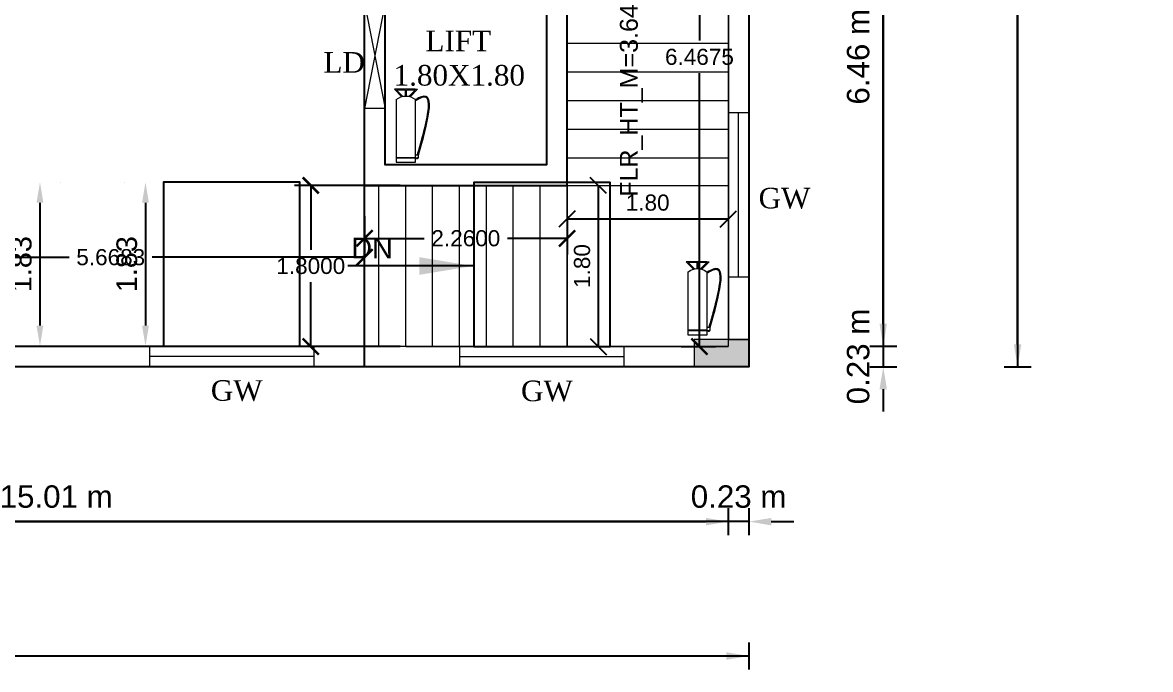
# Model space of a CAD drawing. Header units: metres. Extents: x -1561199 to -1560810, y 43748 to 43956.
# Drawn here: x -1560899.53 to -1560886.94, y 43808.43 to 43815.65 of the extents above; entities that cross this region are included whole.
import ezdxf

# ---------------------------------------------------------------- set-up
doc = ezdxf.new("R2010")
doc.units = ezdxf.units.M
doc.header["$LTSCALE"] = 750
doc.header["$MEASUREMENT"] = 0
doc.header["$PDMODE"] = 35
doc.header["$PDSIZE"] = 50
doc.linetypes.add('DASHED2', pattern=[0.375, 0.25, -0.125])
doc.linetypes.add('PHANTOM2', pattern=[1.25, 0.625, -0.125, 0.125, -0.125, 0.125, -0.125])
doc.layers.get('0').update_dxf_attribs({"lineweight": 5, "plot": 0})
doc.layers.get('Defpoints').update_dxf_attribs({"lineweight": 0})
doc.layers.add('BLK_1_COVERED_AREA', color=140, linetype='Continuous', plot=False)
for name, color, linetype in [('BLK_1_FLR_1_BLT_UP_AREA', 1, 'Continuous'), ('BLK_1_FLR_1_CARPET_AREA', 10, 'Continuous'), ('BLK_1_FLR_1_LIFT_1', 30, 'Continuous'), ('BLK_1_FLR_1_REGULAR_ROOM_2', 117, 'Continuous'), ('BLK_1_FLR_1_ROOM_1_LIGHT_VENTILATION_1', 7, 'Continuous'), ('BLK_1_FLR_1_ROOM_2_LIGHT_VENTILATION_2', 7, 'Continuous'), ('BLK_1_FLR_1_STAIR_1', 1, 'Continuous')]:
    doc.layers.add(name, color=color, linetype=linetype)
for name, color, linetype, lineweight in [('BLK_1_FLR_1_STAIR_1_FLIGHT_1', 7, 'Continuous', 0), ('BLK_1_FLR_1_STAIR_1_LANDING_1', 7, 'Continuous', 0), ('column', 242, 'Continuous', 25), ('DIST_EXIT', 7, 'Continuous', 0)]:
    doc.layers.add(name, color=color, linetype=linetype, lineweight=lineweight)
doc.styles.add('S', font='swiss.ttf')
doc.styles.get("Standard").update_dxf_attribs({"font": 'arial.ttf'})
doc.dimstyles.new('ED', dxfattribs={"dimscale": 0, "dimtxt": 0.18, "dimasz": 0.18, "dimexe": 0, "dimexo": 0, "dimgap": 0.09, "dimtad": 1, "dimtoh": 1, "dimzin": 3, "dimdsep": 46, "dimtxsty": 'Standard', "dimblk": 'OBLIQUE', "dimcen": 0.09, "dimse1": 1, "dimse2": 1, "dimclrd": 251, "dimclrt": 30, "dimadec": 0, "dimazin": 0, "dimtfac": 1, "dimtmove": 0, "dimatfit": 3, "dimldrblk": 'ARCHTICK', "dimfxl": 0, "dimtolj": 1, "dimtzin": 0, "dimarcsym": 0})
doc.dimstyles.new('METRIC', dxfattribs={"dimtxt": 0.45, "dimasz": 0.25, "dimexe": 0.15, "dimexo": 0.15, "dimgap": 0.15, "dimtad": 1, "dimzin": 0, "dimdsep": 46, "dimtxsty": 'S', "dimcen": 0, "dimclrd": 1, "dimclre": 1, "dimclrt": 5, "dimadec": 0, "dimazin": 2, "dimtfac": 1, "dimtix": 1, "dimtofl": 0, "dimtmove": 1, "dimatfit": 0, "dimfxl": 0, "dimtolj": 1, "dimtzin": 0, "dimarcsym": 0})
doc.dimstyles.new('STANDARD$0', dxfattribs={"dimscale": 0, "dimtxt": 9, "dimasz": 2, "dimexe": 2, "dimexo": 1, "dimgap": 0.5, "dimtad": 1, "dimdec": 1, "dimzin": 0, "dimdsep": 46, "dimlunit": 4, "dimtxsty": 'Standard', "dimblk1": 'ARCHTICK', "dimblk2": 'ARCHTICK', "dimsah": 1, "dimcen": 0, "dimdle": 1.5, "dimclrd": 1, "dimclre": 1, "dimclrt": 4, "dimadec": 0, "dimazin": 0, "dimtfac": 0.3, "dimtdec": 1, "dimtix": 1, "dimtmove": 0, "dimatfit": 3, "dimldrblk": 'ARCHTICK', "dimfxl": 0, "dimfrac": 2, "dimtolj": 1, "dimtzin": 0, "dimarcsym": 0})

# ---------------------------------------------------------------- blocks, each defined once
blk = doc.blocks.new('qwegwegwegwegwegwegwg')
at = {"layer": 'column', "lineweight": -2}
h = blk.add_hatch(color=256, dxfattribs=at)
h.dxf.hatch_style = 1
h.paths.add_polyline_path([(0, 0), (12, 0), (12, -24), (0, -24)])
blk.add_lwpolyline([(0, 0), (12, 0), (12, -24), (0, -24)], close=True, dxfattribs=at)
blk = doc.blocks.new('*D72')
at = {"color": 0, "lineweight": -2}
for p, q in [((-1560906.658, 43810.226), (-1560906.658, 43809.926)), ((-1560891.652, 43810.226), (-1560891.652, 43809.926)), ((-1560906.408, 43810.076), (-1560891.902, 43810.076))]:
    blk.add_line(p, q, dxfattribs=at)
at = {"color": 0}
for points in [[(-1560906.408, 43810.117), (-1560906.408, 43810.034), (-1560906.658, 43810.076)], [(-1560891.902, 43810.117), (-1560891.902, 43810.034), (-1560891.652, 43810.076)]]:
    blk.add_solid(points, dxfattribs=at)
at = {"layer": 'Defpoints', "color": 0}
for p in [(-1560906.658, 43814.849), (-1560891.652, 43814.848), (-1560891.652, 43810.076)]:
    blk.add_point(p, dxfattribs=at)
at = {"color": 0, "lineweight": -2, "insert": (-1560899.155, 43810.354), "char_height": 0.25, "attachment_point": 5, "style": 'S'}
blk.add_mtext('\\A1;15.01 m', dxfattribs=at)
blk = doc.blocks.new('*D73')
at = {"color": 0, "lineweight": -2}
for p, q in [((-1560891.652, 43810.226), (-1560891.652, 43809.926)), ((-1560891.422, 43810.226), (-1560891.422, 43809.926)), ((-1560891.902, 43810.076), (-1560892.152, 43810.076)), ((-1560891.172, 43810.076), (-1560890.922, 43810.076))]:
    blk.add_line(p, q, dxfattribs=at)
at = {"color": 0}
for points in [[(-1560891.902, 43810.117), (-1560891.902, 43810.034), (-1560891.652, 43810.076)], [(-1560891.172, 43810.117), (-1560891.172, 43810.034), (-1560891.422, 43810.076)]]:
    blk.add_solid(points, dxfattribs=at)
at = {"layer": 'Defpoints', "color": 0}
for p in [(-1560891.652, 43814.848), (-1560891.422, 43814.544), (-1560891.422, 43810.076)]:
    blk.add_point(p, dxfattribs=at)
at = {"color": 0, "lineweight": -2, "insert": (-1560891.537, 43810.354), "char_height": 0.25, "attachment_point": 5, "style": 'S'}
blk.add_mtext('\\A1;0.23 m', dxfattribs=at)
blk = doc.blocks.new('*D74')
at = {"color": 0, "lineweight": -2}
for p, q in [((-1560914.892, 43808.726), (-1560914.892, 43808.426)), ((-1560891.422, 43808.726), (-1560891.422, 43808.426)), ((-1560914.642, 43808.576), (-1560891.672, 43808.576))]:
    blk.add_line(p, q, dxfattribs=at)
at = {"color": 0}
for points in [[(-1560914.642, 43808.617), (-1560914.642, 43808.534), (-1560914.892, 43808.576)], [(-1560891.672, 43808.617), (-1560891.672, 43808.534), (-1560891.422, 43808.576)]]:
    blk.add_solid(points, dxfattribs=at)
at = {"layer": 'Defpoints', "color": 0}
for p in [(-1560914.892, 43814.544), (-1560891.422, 43814.544), (-1560891.422, 43808.576)]:
    blk.add_point(p, dxfattribs=at)
at = {"color": 0, "lineweight": -2, "insert": (-1560903.157, 43808.854), "char_height": 0.25, "attachment_point": 5, "style": 'S'}
blk.add_mtext('\\A1;23.47 m', dxfattribs=at)
blk = doc.blocks.new('*D75')
at = {"color": 0, "lineweight": -2}
for p, q in [((-1560889.922, 43812.284), (-1560889.922, 43812.534)), ((-1560890.072, 43812.034), (-1560889.772, 43812.034)), ((-1560890.072, 43811.804), (-1560889.772, 43811.804)), ((-1560889.922, 43811.554), (-1560889.922, 43811.304))]:
    blk.add_line(p, q, dxfattribs=at)
at = {"color": 0}
for points in [[(-1560889.964, 43812.284), (-1560889.881, 43812.284), (-1560889.922, 43812.034)], [(-1560889.964, 43811.554), (-1560889.881, 43811.554), (-1560889.922, 43811.804)]]:
    blk.add_solid(points, dxfattribs=at)
at = {"layer": 'Defpoints', "color": 0}
for p in [(-1560899.51, 43812.034), (-1560889.922, 43812.034), (-1560891.422, 43811.804)]:
    blk.add_point(p, dxfattribs=at)
at = {"color": 0, "lineweight": -2, "insert": (-1560890.201, 43811.919), "char_height": 0.25, "attachment_point": 5, "rotation": 90, "style": 'S'}
blk.add_mtext('\\A1;0.23 m', dxfattribs=at)
blk = doc.blocks.new('*D76')
at = {"color": 0, "lineweight": -2}
for p, q in [((-1560890.072, 43818.497), (-1560889.772, 43818.497)), ((-1560889.922, 43812.284), (-1560889.922, 43818.247)), ((-1560890.072, 43812.034), (-1560889.772, 43812.034))]:
    blk.add_line(p, q, dxfattribs=at)
at = {"color": 0}
for points in [[(-1560889.964, 43818.247), (-1560889.881, 43818.247), (-1560889.922, 43818.497)], [(-1560889.964, 43812.284), (-1560889.881, 43812.284), (-1560889.922, 43812.034)]]:
    blk.add_solid(points, dxfattribs=at)
at = {"layer": 'Defpoints', "color": 0}
for p in [(-1560891.652, 43818.497), (-1560889.922, 43818.497), (-1560899.51, 43812.034)]:
    blk.add_point(p, dxfattribs=at)
at = {"color": 0, "lineweight": -2, "insert": (-1560890.201, 43815.265), "char_height": 0.25, "attachment_point": 5, "rotation": 90, "style": 'S'}
blk.add_mtext('\\A1;6.46 m', dxfattribs=at)
blk = doc.blocks.new('*D81')
at = {"color": 0, "lineweight": -2}
for p, q in [((-1560888.572, 43841.96), (-1560888.272, 43841.96)), ((-1560888.422, 43812.054), (-1560888.422, 43841.71)), ((-1560888.572, 43811.804), (-1560888.272, 43811.804))]:
    blk.add_line(p, q, dxfattribs=at)
at = {"color": 0}
for points in [[(-1560888.464, 43841.71), (-1560888.381, 43841.71), (-1560888.422, 43841.96)], [(-1560888.464, 43812.054), (-1560888.381, 43812.054), (-1560888.422, 43811.804)]]:
    blk.add_solid(points, dxfattribs=at)
at = {"layer": 'Defpoints', "color": 0}
for p in [(-1560891.422, 43841.96), (-1560888.422, 43841.96), (-1560891.422, 43811.804)]:
    blk.add_point(p, dxfattribs=at)
at = {"color": 0, "lineweight": -2, "insert": (-1560888.701, 43826.882), "char_height": 0.25, "attachment_point": 5, "rotation": 90, "style": 'S'}
blk.add_mtext('\\A1;30.16 m', dxfattribs=at)
blk = doc.blocks.new('_ArchTick')
at = {"color": 0, "linetype": 'ByBlock', "const_width": 0.15}
blk.add_lwpolyline([(-0.5, -0.5), (0.5, 0.5)], dxfattribs=at)
blk = doc.blocks.new('*D21')
at = {"layer": 'BLK_1_FLR_1_STAIR_1_FLIGHT_1', "color": 0, "linetype": 'Continuous', "lineweight": -2}
for p, q in [((-1560895.315, 43813.829), (-1560896.493, 43813.829)), ((-1560896.313, 43813.829), (-1560896.313, 43813.111)), ((-1560896.313, 43812.029), (-1560896.313, 43812.747)), ((-1560895.315, 43812.029), (-1560896.493, 43812.029))]:
    blk.add_line(p, q, dxfattribs=at)
at = {"layer": 'Defpoints', "color": 0, "linetype": 'Continuous'}
for p in [(-1560896.313, 43813.829), (-1560895.252, 43813.829), (-1560895.252, 43812.029)]:
    blk.add_point(p, dxfattribs=at)
at = {"layer": 'BLK_1_FLR_1_STAIR_1_FLIGHT_1', "color": 0, "linetype": 'Continuous', "lineweight": -2, "xscale": 0.18, "yscale": 0.18, "zscale": 0.18}
for p, rotation in [((-1560896.313, 43813.829), 90), ((-1560896.313, 43812.029), 270)]:
    blk.add_blockref('_ArchTick', p, dxfattribs=dict(at, rotation=rotation))
at = {"layer": 'BLK_1_FLR_1_STAIR_1_FLIGHT_1', "color": 0, "linetype": 'Continuous', "insert": (-1560896.313, 43812.929), "char_height": 0.18, "attachment_point": 5}
blk.add_mtext('\\A1;1.8000', dxfattribs=at)
blk = doc.blocks.new('*D22')
at = {"layer": 'Defpoints', "color": 0}
for p in [(-1560901.381, 43813.027), (-1560895.712, 43812.457), (-1560901.381, 43812.034, 0)]:
    blk.add_point(p, dxfattribs=at)
at = {"layer": 'DIST_EXIT', "color": 0, "lineweight": -2}
for p, q in [((-1560901.381, 43812.096), (-1560901.381, 43813.207)), ((-1560895.712, 43812.519), (-1560895.712, 43813.207)), ((-1560901.381, 43813.027), (-1560899.01, 43813.027)), ((-1560895.712, 43813.027), (-1560898.083, 43813.027))]:
    blk.add_line(p, q, dxfattribs=at)
at = {"layer": 'DIST_EXIT', "color": 0, "lineweight": -2, "xscale": 0.18, "yscale": 0.18, "zscale": 0.18, "rotation": 180}
blk.add_blockref('_ArchTick', (-1560901.381, 43813.027), dxfattribs=at)
at = {"layer": 'DIST_EXIT', "color": 0, "lineweight": -2, "xscale": 0.18, "yscale": 0.18, "zscale": 0.18}
blk.add_blockref('_ArchTick', (-1560895.712, 43813.027), dxfattribs=at)
at = {"layer": 'DIST_EXIT', "color": 0, "insert": (-1560898.546, 43813.027), "char_height": 0.18, "attachment_point": 5}
blk.add_mtext('\\A1;5.6683', dxfattribs=at)
blk = doc.blocks.new('*D195')
at = {"color": 0, "lineweight": -2}
for p, q in [((-1560883.229, 43812.279), (-1560883.229, 43812.529)), ((-1560883.379, 43812.029), (-1560883.079, 43812.029)), ((-1560883.379, 43811.799), (-1560883.079, 43811.799)), ((-1560883.229, 43811.549), (-1560883.229, 43811.299))]:
    blk.add_line(p, q, dxfattribs=at)
at = {"color": 0}
for points in [[(-1560883.271, 43812.279), (-1560883.187, 43812.279), (-1560883.229, 43812.029)], [(-1560883.271, 43811.549), (-1560883.187, 43811.549), (-1560883.229, 43811.799)]]:
    blk.add_solid(points, dxfattribs=at)
at = {"layer": 'Defpoints', "color": 0}
for p in [(-1560892.817, 43812.029), (-1560883.229, 43812.029), (-1560884.729, 43811.799)]:
    blk.add_point(p, dxfattribs=at)
at = {"color": 0, "lineweight": -2, "insert": (-1560883.508, 43811.914), "char_height": 0.25, "attachment_point": 5, "rotation": 90, "style": 'S'}
blk.add_mtext('\\A1;0.23 m', dxfattribs=at)
blk = doc.blocks.new('*D196')
at = {"color": 0, "lineweight": -2}
for p, q in [((-1560883.379, 43818.492), (-1560883.079, 43818.492)), ((-1560883.229, 43812.279), (-1560883.229, 43818.242)), ((-1560883.379, 43812.029), (-1560883.079, 43812.029))]:
    blk.add_line(p, q, dxfattribs=at)
at = {"color": 0}
for points in [[(-1560883.271, 43818.242), (-1560883.187, 43818.242), (-1560883.229, 43818.492)], [(-1560883.271, 43812.279), (-1560883.187, 43812.279), (-1560883.229, 43812.029)]]:
    blk.add_solid(points, dxfattribs=at)
at = {"layer": 'Defpoints', "color": 0}
for p in [(-1560884.959, 43818.492), (-1560883.229, 43818.492), (-1560892.817, 43812.029)]:
    blk.add_point(p, dxfattribs=at)
at = {"color": 0, "lineweight": -2, "insert": (-1560883.508, 43815.261), "char_height": 0.25, "attachment_point": 5, "rotation": 90, "style": 'S'}
blk.add_mtext('\\A1;6.46 m', dxfattribs=at)
blk = doc.blocks.new('DSDRFTRY')
at = {"color": 1}
for p, q in [((736.623, 117.624, -214.286), (736.527, 117.721, -214.286)), ((736.557, 117.721, -214.286), (736.527, 117.721, -214.286)), ((736.557, 117.721, -214.286), (736.828, 117.721, -214.286)), ((736.638, 117.628, -214.286), (736.557, 117.709, -214.286)), ((736.557, 117.709, -214.286), (736.671, 117.709, -214.286)), ((736.671, 117.632, -214.286), (736.671, 117.709, -214.286)), ((736.684, 117.632, -214.286), (736.684, 117.709, -214.286)), ((736.684, 117.709, -214.286), (736.798, 117.709, -214.286)), ((736.717, 117.628, -214.286), (736.798, 117.709, -214.286)), ((736.731, 117.624, -214.286), (736.828, 117.721, -214.286)), ((736.551, 116.766, -214.286), (736.551, 117.586, -214.286)), ((736.804, 117.586, -214.286), (736.804, 116.766, -214.286)), ((736.513, 116.861, -214.286), (736.551, 116.861, -214.286)), ((736.513, 116.823, -214.286), (736.513, 116.861, -214.286)), ((736.513, 116.823, -214.286), (736.526, 116.823, -214.286)), ((736.513, 116.823, -214.286), (736.519, 116.823, -214.286)), ((736.513, 116.823, -214.286), (736.516, 116.823, -214.286)), ((736.551, 116.823, -214.286), (736.513, 116.823, -214.286)), ((736.526, 116.823, -214.286), (736.526, 116.81, -214.286)), ((736.526, 116.81, -214.286), (736.539, 116.81, -214.286)), ((736.539, 116.81, -214.286), (736.539, 116.823, -214.286)), ((736.804, 116.829, -214.286), (736.551, 116.829, -214.286)), ((736.804, 116.823, -214.286), (736.551, 116.823, -214.286)), ((736.804, 116.766, -214.286), (736.551, 116.766, -214.286))]:
    blk.add_line(p, q, dxfattribs=at)
blk.add_arc((736.677, 117.436, -214.286), 0.196, 50.0538, 129.9462, dxfattribs=at)
for points, knots in [([(736.513, 116.861, -214.286), (736.395, 117.278, -214.286), (736.263, 117.742, -214.286), (736.523, 117.602, -214.286), (736.551, 117.586, -214.286)], [0, 0, 0, 0, 3.030452, 3.369076, 3.369076, 3.369076, 3.369076]), ([(736.526, 116.864, -214.286), (736.507, 116.929, -214.286), (736.489, 116.993, -214.286), (736.438, 117.181, -214.286), (736.408, 117.299, -214.286), (736.381, 117.47, -214.286), (736.378, 117.531, -214.286), (736.391, 117.591, -214.286), (736.399, 117.605, -214.286), (736.421, 117.62, -214.286), (736.435, 117.622, -214.286), (736.48, 117.611, -214.286), (736.51, 117.595, -214.286), (736.544, 117.576, -214.286), (736.545, 117.575, -214.286), (736.545, 117.575, -214.286)], [0, 0, 0, 0, 0.468639, 0.468639, 1.405917, 1.405917, 2.137486, 2.137486, 2.546212, 2.546212, 2.954939, 2.954939, 3.363666, 3.363666, 3.369076, 3.369076, 3.369076, 3.369076])]:
    blk.add_open_spline(points, degree=3, knots=knots, dxfattribs=at)
blk = doc.blocks.new('*D323')
at = {"layer": 'BLK_1_FLR_1_STAIR_1_FLIGHT_1', "color": 0, "linetype": 'Continuous', "lineweight": -2}
for p, q in [((-1560895.315, 43813.829), (-1560896.493, 43813.829)), ((-1560896.313, 43813.829), (-1560896.313, 43813.111)), ((-1560896.313, 43812.029), (-1560896.313, 43812.747)), ((-1560895.315, 43812.029), (-1560896.493, 43812.029))]:
    blk.add_line(p, q, dxfattribs=at)
at = {"layer": 'Defpoints', "color": 0, "linetype": 'Continuous'}
for p in [(-1560896.313, 43813.829), (-1560895.252, 43813.829), (-1560895.252, 43812.029)]:
    blk.add_point(p, dxfattribs=at)
at = {"layer": 'BLK_1_FLR_1_STAIR_1_FLIGHT_1', "color": 0, "linetype": 'Continuous', "lineweight": -2, "xscale": 0.18, "yscale": 0.18, "zscale": 0.18}
for p, rotation in [((-1560896.313, 43813.829), 90), ((-1560896.313, 43812.029), 270)]:
    blk.add_blockref('_ArchTick', p, dxfattribs=dict(at, rotation=rotation))
at = {"layer": 'BLK_1_FLR_1_STAIR_1_FLIGHT_1', "color": 0, "linetype": 'Continuous', "insert": (-1560896.313, 43812.929), "char_height": 0.18, "attachment_point": 5}
blk.add_mtext('\\A1;1.8000', dxfattribs=at)
blk = doc.blocks.new('*D326')
at = {"layer": 'BLK_1_FLR_1_STAIR_1_FLIGHT_1', "color": 0, "linetype": 'Continuous', "lineweight": -2}
for p, q in [((-1560895.712, 43813.486), (-1560895.712, 43813.058)), ((-1560893.452, 43813.486), (-1560893.452, 43813.058)), ((-1560895.712, 43813.238), (-1560895.047, 43813.238)), ((-1560893.452, 43813.238), (-1560894.117, 43813.238))]:
    blk.add_line(p, q, dxfattribs=at)
at = {"layer": 'Defpoints', "color": 0, "linetype": 'Continuous'}
for p in [(-1560895.712, 43813.548), (-1560893.452, 43813.548), (-1560893.452, 43813.238)]:
    blk.add_point(p, dxfattribs=at)
at = {"layer": 'BLK_1_FLR_1_STAIR_1_FLIGHT_1', "color": 0, "linetype": 'Continuous', "lineweight": -2, "xscale": 0.18, "yscale": 0.18, "zscale": 0.18, "rotation": 180}
blk.add_blockref('_ArchTick', (-1560895.712, 43813.238), dxfattribs=at)
at = {"layer": 'BLK_1_FLR_1_STAIR_1_FLIGHT_1', "color": 0, "linetype": 'Continuous', "lineweight": -2, "xscale": 0.18, "yscale": 0.18, "zscale": 0.18}
blk.add_blockref('_ArchTick', (-1560893.452, 43813.238), dxfattribs=at)
at = {"layer": 'BLK_1_FLR_1_STAIR_1_FLIGHT_1', "color": 0, "linetype": 'Continuous', "insert": (-1560894.582, 43813.238), "char_height": 0.18, "attachment_point": 5}
blk.add_mtext('\\A1;2.2600', dxfattribs=at)
blk = doc.blocks.new('*D327')
at = {"layer": 'BLK_1_FLR_1_STAIR_1_LANDING_1', "color": 0, "linetype": 'Continuous', "lineweight": -2}
for p, q in [((-1560892.178, 43818.497), (-1560891.794, 43818.497)), ((-1560892.178, 43812.029), (-1560891.794, 43812.029))]:
    blk.add_line(p, q, dxfattribs=at)
at = {"layer": 'BLK_1_FLR_1_STAIR_1_LANDING_1', "color": 0, "lineweight": -2}
for p, q in [((-1560891.974, 43818.497), (-1560891.974, 43815.445)), ((-1560891.974, 43812.029), (-1560891.974, 43815.081))]:
    blk.add_line(p, q, dxfattribs=at)
at = {"layer": 'Defpoints', "color": 0, "linetype": 'Continuous'}
for p in [(-1560892.24, 43818.497), (-1560891.974, 43818.497), (-1560892.24, 43812.029)]:
    blk.add_point(p, dxfattribs=at)
at = {"layer": 'BLK_1_FLR_1_STAIR_1_LANDING_1', "color": 0, "linetype": 'Continuous', "lineweight": -2, "xscale": 0.18, "yscale": 0.18, "zscale": 0.18}
for p, rotation in [((-1560891.974, 43818.497), 90), ((-1560891.974, 43812.029), 270)]:
    blk.add_blockref('_ArchTick', p, dxfattribs=dict(at, rotation=rotation))
at = {"layer": 'BLK_1_FLR_1_STAIR_1_LANDING_1', "color": 0, "linetype": 'Continuous', "insert": (-1560891.974, 43815.263), "char_height": 0.18, "attachment_point": 5}
blk.add_mtext('\\A1;6.4675', dxfattribs=at)
blk = doc.blocks.new('_Oblique')
at = {"color": 0, "linetype": 'ByBlock', "lineweight": -2}
blk.add_line((-0.5, -0.5), (0.5, 0.5), dxfattribs=at)
blk = doc.blocks.new('*D336')
at = {"layer": 'BLK_1_FLR_1_STAIR_1', "color": 251, "linetype": 'PHANTOM2', "lineweight": -2}
blk.add_line((-1560893.452, 43813.454), (-1560891.652, 43813.454), dxfattribs=at)
at = {"layer": 'Defpoints', "color": 0, "linetype": 'Continuous'}
for p in [(-1560893.452, 43813.645, -1487.645), (-1560891.652, 43813.645, -1487.645), (-1560891.652, 43813.454)]:
    blk.add_point(p, dxfattribs=at)
at = {"layer": 'BLK_1_FLR_1_STAIR_1', "color": 251, "linetype": 'Continuous', "lineweight": -2, "xscale": 0.18, "yscale": 0.18, "zscale": 0.18, "rotation": 180}
blk.add_blockref('_Oblique', (-1560893.452, 43813.454), dxfattribs=at)
at = {"layer": 'BLK_1_FLR_1_STAIR_1', "color": 251, "linetype": 'Continuous', "lineweight": -2, "xscale": 0.18, "yscale": 0.18, "zscale": 0.18}
blk.add_blockref('_Oblique', (-1560891.652, 43813.454), dxfattribs=at)
at = {"layer": 'BLK_1_FLR_1_STAIR_1', "color": 30, "linetype": 'Continuous', "insert": (-1560892.552, 43813.636), "char_height": 0.18, "attachment_point": 5}
blk.add_mtext('\\A1;1.80', dxfattribs=at)
blk = doc.blocks.new('*D337')
at = {"layer": 'BLK_1_FLR_1_STAIR_1', "color": 251, "linetype": 'PHANTOM2', "lineweight": -2}
blk.add_line((-1560893.103, 43813.829), (-1560893.103, 43812.029), dxfattribs=at)
at = {"layer": 'Defpoints', "color": 0, "linetype": 'Continuous'}
for p in [(-1560892.853, 43813.829, -1487.645), (-1560893.103, 43812.029), (-1560892.853, 43812.029, -1487.645)]:
    blk.add_point(p, dxfattribs=at)
at = {"layer": 'BLK_1_FLR_1_STAIR_1', "color": 251, "linetype": 'Continuous', "lineweight": -2, "xscale": 0.18, "yscale": 0.18, "zscale": 0.18}
for p, rotation in [((-1560893.103, 43813.829), 90), ((-1560893.103, 43812.029), 270)]:
    blk.add_blockref('_Oblique', p, dxfattribs=dict(at, rotation=rotation))
at = {"layer": 'BLK_1_FLR_1_STAIR_1', "color": 30, "linetype": 'Continuous', "insert": (-1560893.284, 43812.929), "char_height": 0.18, "attachment_point": 5, "rotation": 90}
blk.add_mtext('\\A1;1.80', dxfattribs=at)
blk = doc.blocks.new('*D343')
at = {"layer": 'BLK_1_FLR_1_ROOM_1_LIGHT_VENTILATION_1', "color": 0, "lineweight": -2}
for p, q in [((-1560899.107, 43813.865), (-1560899.106, 43813.865)), ((-1560899.336, 43813.635), (-1560899.336, 43812.265)), ((-1560899.107, 43812.035), (-1560899.106, 43812.035))]:
    blk.add_line(p, q, dxfattribs=at)
at = {"layer": 'BLK_1_FLR_1_ROOM_1_LIGHT_VENTILATION_1', "color": 0}
for points in [[(-1560899.375, 43813.635), (-1560899.298, 43813.635), (-1560899.336, 43813.865)], [(-1560899.375, 43812.265), (-1560899.298, 43812.265), (-1560899.336, 43812.035)]]:
    blk.add_solid(points, dxfattribs=at)
at = {"layer": 'Defpoints', "color": 0}
for p in [(-1560899.706, 43813.865, -1487.645), (-1560899.706, 43812.035, -1487.645), (-1560899.336, 43812.035)]:
    blk.add_point(p, dxfattribs=at)
at = {"layer": 'BLK_1_FLR_1_ROOM_1_LIGHT_VENTILATION_1', "color": 0, "lineweight": -2, "insert": (-1560899.544, 43812.95), "char_height": 0.23, "attachment_point": 5, "rotation": 90}
blk.add_mtext('\\A1;1.83', dxfattribs=at)
blk = doc.blocks.new('*D344')
at = {"layer": 'BLK_1_FLR_1_ROOM_1_LIGHT_VENTILATION_1', "color": 0, "lineweight": -2}
for p, q in [((-1560898.388, 43813.865), (-1560898.388, 43813.865)), ((-1560898.158, 43813.635), (-1560898.158, 43812.265)), ((-1560898.388, 43812.035), (-1560898.388, 43812.035))]:
    blk.add_line(p, q, dxfattribs=at)
at = {"layer": 'BLK_1_FLR_1_ROOM_1_LIGHT_VENTILATION_1', "color": 0}
for points in [[(-1560898.197, 43813.635), (-1560898.12, 43813.635), (-1560898.158, 43813.865)], [(-1560898.197, 43812.265), (-1560898.12, 43812.265), (-1560898.158, 43812.035)]]:
    blk.add_solid(points, dxfattribs=at)
at = {"layer": 'Defpoints', "color": 0}
for p in [(-1560897.955, 43813.865, -1487.645), (-1560898.158, 43812.035), (-1560897.955, 43812.035, -1487.645)]:
    blk.add_point(p, dxfattribs=at)
at = {"layer": 'BLK_1_FLR_1_ROOM_1_LIGHT_VENTILATION_1', "color": 0, "lineweight": -2, "insert": (-1560898.366, 43812.95), "char_height": 0.23, "attachment_point": 5, "rotation": 90}
blk.add_mtext('\\A1;1.83', dxfattribs=at)

msp = doc.modelspace()

# ---------------------------------------------------------------- linework, layer by layer
at = {"color": 0, "lineweight": -2}
for p, q in [((-1560889.92224, 43841.95964, -2229.19776), (-1560889.92224, 43811.80395, -1594.20044)), ((-1560888.42224, 43841.95964, -2229.19776), (-1560888.42224, 43811.80395, -1594.20044)), ((-1560891.42224, 43810.0758, -2251.29486), (-1560914.66224, 43810.0758, -2250.49574)), ((-1560891.42224, 43808.5758, -2251.29486), (-1560914.66224, 43808.5758, -2250.49574))]:
    msp.add_line(p, q, dxfattribs=at)
at = {"color": 1}
for p, q in [((-1560891.42224, 43824.05579, -1487.64479), (-1560891.42224, 43811.80395, -1487.64479)), ((-1560891.65224, 43818.49685, -1487.64479), (-1560891.65224, 43812.10875, -1487.64479)), ((-1560894.68735, 43812.02935, -1487.64479), (-1560892.81713, 43812.02935, -1487.64479)), ((-1560914.89239, 43811.80395, -1487.64479), (-1560891.42224, 43811.80395, -1487.64479))]:
    msp.add_line(p, q, dxfattribs=at)
for p, q in [((-1560891.65084, 43818.87685, -1487.64479), (-1560891.65084, 43812.10875, -724.71007)), ((-1560893.45224, 43813.82935, -1830.25217), (-1560893.45224, 43816.69685, -1830.25217)), ((-1560893.68224, 43814.05935, -1830.25217), (-1560893.68224, 43816.46685, -1830.25217)), ((-1560893.45224, 43815.41685, -1487.64479), (-1560891.65224, 43815.41685, -1487.64479)), ((-1560893.45224, 43815.09685, -1487.64479), (-1560891.65224, 43815.09685, -1487.64479)), ((-1560895.71224, 43814.66685, -1830.25217), (-1560895.71224, 43814.97685, -1830.25217)), ((-1560895.71224, 43814.97685, -1487.64479), (-1560895.71224, 43813.82935, -1487.64479)), ((-1560895.48224, 43814.05935, -1830.25217), (-1560895.48224, 43814.97685, -1830.25217)), ((-1560893.45224, 43814.77685, -1487.64479), (-1560891.65224, 43814.77685, -1487.64479)), ((-1560895.48224, 43814.68614, -1830.25217), (-1560895.71224, 43814.68614, -1830.25217)), ((-1560891.42224, 43814.64018, -1487.64479), (-1560891.65224, 43814.64018, -1487.64479)), ((-1560891.42224, 43814.64018, -1487.64479), (-1560891.65224, 43814.64018, -1487.64479)), ((-1560891.65224, 43814.64018, -1487.64479), (-1560891.65224, 43812.81018, -1487.64479)), ((-1560891.53724, 43812.81018, -1487.64479), (-1560891.53724, 43814.64018, -1487.64479)), ((-1560891.53724, 43812.81018, -1487.64479), (-1560891.53724, 43814.64018, -1487.64479)), ((-1560891.42224, 43812.81018, -1487.64479), (-1560891.42224, 43814.64018, -1487.64479)), ((-1560891.42224, 43812.81018, -1487.64479), (-1560891.42224, 43814.64018, -1487.64479)), ((-1560893.45224, 43814.45685, -1487.64479), (-1560891.65224, 43814.45685, -1487.64479)), ((-1560895.48224, 43814.05935, -1487.64479), (-1560893.68224, 43814.05935, -1487.64479)), ((-1560893.45224, 43814.13685, -1487.64479), (-1560891.65224, 43814.13685, -1487.64479)), ((-1560895.71224, 43813.82935, -1487.64479), (-1560891.65224, 43813.82935, -1487.64479)), ((-1560893.45224, 43813.82935, -1487.64479), (-1560893.45224, 43812.02935, -1487.64479)), ((-1560891.65224, 43812.81018, -1487.64479), (-1560891.42224, 43812.81018, -1487.64479)), ((-1560891.65224, 43812.81018, -1487.64479), (-1560891.42224, 43812.81018, -1487.64479)), ((-1560898.11031, 43811.80535, -1487.64479), (-1560898.11031, 43812.03535, -1487.64479)), ((-1560898.11031, 43812.03535, -1487.64479), (-1560896.28031, 43812.03535, -1487.64479)), ((-1560896.28031, 43812.03535, -1487.64479), (-1560896.28031, 43811.80535, -1487.64479)), ((-1560895.25224, 43812.02935, -1487.64479), (-1560891.65224, 43812.02935, -1487.64479)), ((-1560894.64713, 43811.80075, -1487.64479), (-1560894.64713, 43812.03075, -1487.64479)), ((-1560894.64713, 43811.80075, -1487.64479), (-1560894.64713, 43812.03075, -1487.64479)), ((-1560894.64713, 43812.03075, -1487.64479), (-1560892.81713, 43812.03075, -1487.64479)), ((-1560892.81713, 43812.03075, -1487.64479), (-1560892.81713, 43811.80075, -1487.64479)), ((-1560892.81713, 43812.03075, -1487.64479), (-1560892.81713, 43811.80075, -1487.64479)), ((-1560896.28031, 43811.92035, -1487.64479), (-1560898.11031, 43811.92035, -1487.64479)), ((-1560892.81713, 43811.91575, -1487.64479), (-1560894.64713, 43811.91575, -1487.64479)), ((-1560892.81713, 43811.91575, -1487.64479), (-1560894.64713, 43811.91575, -1487.64479)), ((-1560914.89239, 43811.80395, -1487.64479), (-1560891.42224, 43811.80395, -1487.64479)), ((-1560896.28031, 43811.80535, -1487.64479), (-1560898.11031, 43811.80535, -1487.64479)), ((-1560892.81713, 43811.80075, -1487.64479), (-1560894.64713, 43811.80075, -1487.64479)), ((-1560892.81713, 43811.80075, -1487.64479), (-1560894.64713, 43811.80075, -1487.64479))]:
    msp.add_line(p, q)
at = {"linetype": 'DASHED2'}
for p, q in [((-1560895.48224, 43815.86614, -1830.25217), (-1560895.71224, 43814.68614, -1830.25217)), ((-1560895.71224, 43815.86614, -1830.25217), (-1560895.48224, 43814.68614, -1830.25217)), ((-1560895.71224, 43814.68614, -1830.25217), (-1560895.71224, 43815.86614, -1830.25217)), ((-1560895.48224, 43814.68614, -1830.25217), (-1560895.48224, 43815.86614, -1830.25217))]:
    msp.add_line(p, q, dxfattribs=at)
at = {"elevation": -724.71007}
msp.add_lwpolyline([(-1560891.65084, 43812.10875), (-1560891.42224, 43812.10875)], dxfattribs=at)
msp.add_lwpolyline([(-1560891.65084, 43812.10875), (-1560891.42224, 43812.10875)], dxfattribs=at)
at = {"layer": 'BLK_1_COVERED_AREA', "color": 140, "linetype": 'Continuous', "elevation": -1487.64479}
msp.add_lwpolyline([(-1560903.86593, 43844.98424), (-1560903.86593, 43841.95964), (-1560891.42224, 43841.95964), (-1560891.42224, 43811.80395), (-1560914.89239, 43811.80395), (-1560914.89224, 43841.95964), (-1560909.15207, 43841.95964), (-1560909.15207, 43844.98424)], close=True, dxfattribs=at)
at = {"layer": 'BLK_1_FLR_1_BLT_UP_AREA', "color": 13, "linetype": 'Continuous', "elevation": -2251.29486}
msp.add_lwpolyline([(-1560903.86593, 43844.98424), (-1560903.86593, 43841.95964), (-1560891.42224, 43841.95964), (-1560891.42224, 43811.80395), (-1560914.89239, 43811.80395), (-1560914.89224, 43841.95964), (-1560909.15207, 43841.95964), (-1560909.15207, 43844.98424)], close=True, dxfattribs=at)
at = {"layer": 'BLK_1_FLR_1_CARPET_AREA', "color": 13, "linetype": 'Continuous', "elevation": -1487.64479}
msp.add_lwpolyline([(-1560895.71224, 43818.49685), (-1560906.65785, 43818.49685), (-1560906.65785, 43812.03395), (-1560895.71224, 43812.03395)], close=True, dxfattribs=at)
at = {"layer": 'BLK_1_FLR_1_LIFT_1', "color": 30, "elevation": -1487.64479}
msp.add_lwpolyline([(-1560895.48224, 43816.46685), (-1560893.68224, 43816.46685), (-1560893.68224, 43814.05935), (-1560895.48224, 43814.05935)], close=True, dxfattribs=at)
at = {"layer": 'BLK_1_FLR_1_REGULAR_ROOM_2', "color": 2, "elevation": -1487.64479}
msp.add_lwpolyline([(-1560895.71224, 43818.49685), (-1560906.65785, 43818.49685), (-1560906.65785, 43812.03395), (-1560895.71224, 43812.03395)], close=True, dxfattribs=at)
at = {"layer": 'BLK_1_FLR_1_ROOM_2_LIGHT_VENTILATION_2', "color": 2, "lineweight": -2, "elevation": -1487.64479}
for points in [[(-1560896.43531, 43812.03535), (-1560896.43531, 43813.86535), (-1560897.95531, 43813.86535), (-1560897.95531, 43812.03535)], [(-1560892.97213, 43812.03075), (-1560892.97213, 43813.86075), (-1560894.49213, 43813.86075), (-1560894.49213, 43812.03075)]]:
    msp.add_lwpolyline(points, close=True, dxfattribs=at)
at = {"layer": 'BLK_1_FLR_1_STAIR_1', "color": 1, "linetype": 'Continuous', "elevation": -1487.64479}
msp.add_lwpolyline([(-1560895.25224, 43818.49685), (-1560891.42224, 43818.49685), (-1560891.42224, 43811.80395), (-1560895.71224, 43811.80395), (-1560895.71224, 43813.82935), (-1560893.45224, 43813.82935), (-1560893.45224, 43816.69685), (-1560895.71224, 43816.69685), (-1560895.71224, 43818.49685)], close=True, dxfattribs=at)
at = {"layer": 'BLK_1_FLR_1_STAIR_1_FLIGHT_1', "color": 7, "linetype": 'Continuous'}
for p, q in [((-1560895.55224, 43812.02935, -1487.64479), (-1560895.55224, 43813.82935, -1487.64479)), ((-1560895.25224, 43812.02935, -1487.64479), (-1560895.25224, 43813.82935, -1487.64479)), ((-1560894.95224, 43812.02935, -1487.64479), (-1560894.95224, 43813.82935, -1487.64479)), ((-1560894.65224, 43812.02935, -1487.64479), (-1560894.65224, 43813.82935, -1487.64479)), ((-1560894.35224, 43812.02935, -1487.64479), (-1560894.35224, 43813.82935, -1487.64479)), ((-1560894.05224, 43812.02935, -1487.64479), (-1560894.05224, 43813.82935, -1487.64479)), ((-1560893.75224, 43812.02935, -1487.64479), (-1560893.75224, 43813.82935, -1487.64479))]:
    msp.add_line(p, q, dxfattribs=at)
at = {"layer": 'BLK_1_FLR_1_STAIR_1_FLIGHT_1', "color": 7, "linetype": 'Continuous', "elevation": -1487.64479}
msp.add_lwpolyline([(-1560895.71224, 43813.82935), (-1560893.45224, 43813.82935), (-1560893.45224, 43812.02935), (-1560895.71224, 43812.02935)], close=True, dxfattribs=at)
at = {"layer": 'BLK_1_FLR_1_STAIR_1_LANDING_1', "color": 7, "linetype": 'Continuous', "elevation": -1487.64479}
msp.add_lwpolyline([(-1560891.65224, 43812.02935), (-1560893.45224, 43812.02935), (-1560893.45224, 43818.49685), (-1560891.65224, 43818.49685)], close=True, dxfattribs=at)

# ---------------------------------------------------------------- block references
at = {"color": 0, "lineweight": -2, "xscale": -0.8534234103183371, "yscale": 0.8534234103183371, "zscale": 0.8534234103183371}
for p in [(-1560266.55353, 43714.43574, -1304.76805), (-1560263.29762, 43712.51089, -1304.76805)]:
    msp.add_blockref('DSDRFTRY', p, dxfattribs=at)
at = {"xscale": -0.0254, "yscale": 0.0254, "zscale": 0.0254, "rotation": 270}
msp.add_blockref('qwegwegwegwegwegwegwg', (-1560891.42224, 43811.80395, -1487.64479), dxfattribs=at)
msp.add_blockref('qwegwegwegwegwegwegwg', (-1560891.42224, 43811.80395, -1487.64479), dxfattribs=at)

# ---------------------------------------------------------------- texts
at = {"insert": (-1560895.38848, 43815.55651, -1830.25217), "char_height": 0.23, "attachment_point": 1}
msp.add_mtext_dynamic_manual_height_columns('{\\fBookman Old Style|b0|i0|c0|p18;\\W4.09661; \\W1;LIFT\\P1.80X1.80}', width=1.6153676, gutter_width=1, heights=[0], dxfattribs=at)
at = {"char_height": 0.23, "width": 1.6153676}
for s, insert, attachment_point in [('{\\fBookman Old Style|b0|i0|c0|p18;LD}', (-1560896.17131, 43815.31737, -1400.16676), 1), ('{\\fBookman Old Style|b0|i0|c0|p18;GW}', (-1560891.31364, 43813.80223, 416.94375), 1), ('DN', (-1560895.86052, 43813.24596, -1106.17743), 1), ('{\\fBookman Old Style|b0|i0|c0|p18;GW}', (-1560897.42911, 43811.41949, -364.62446), 7), ('{\\fBookman Old Style|b0|i0|c0|p18;GW}', (-1560893.96593, 43811.41489, -364.62446), 7)]:
    msp.add_mtext(s, dxfattribs=dict(at, insert=insert, attachment_point=attachment_point))
at = {"layer": 'BLK_1_FLR_1_STAIR_1', "color": 1, "linetype": 'Continuous', "insert": (-1560892.86222, 43814.77685, -1487.64479), "char_height": 0.2, "attachment_point": 2, "rotation": 90}
msp.add_mtext_dynamic_manual_height_columns('{\\fArial|b0|i0|c0|p34;\\W1;\\C1;FLR_HT_M=3.64}', width=0.6529106, gutter_width=1000, heights=[0], dxfattribs=at)

# ---------------------------------------------------------------- dimensions: what is measured, and where the dimension line sits
at = {"color": 0, "lineweight": -2}
for base, p1, p2, picture, middle in [((-1560888.42224, 43841.95964, -1487.64479), (-1560891.42224, 43811.80395, -1487.64479), (-1560891.42224, 43841.95964, -1487.64479), '*D81', (-1560888.70072, 43826.8818, -1487.64479)), ((-1560889.92224, 43818.49685, -1487.64479), (-1560899.51032, 43812.03395, -1487.64479), (-1560891.65224, 43818.49685, -1487.64479), '*D76', (-1560890.20072, 43815.2654, -1487.64479)), ((-1560883.22904, 43818.49225, -1487.64479), (-1560892.81713, 43812.02935, -1487.64479), (-1560884.95904, 43818.49225, -1487.64479), '*D196', (-1560883.50752, 43815.2608, -1487.64479)), ((-1560889.92224, 43812.03395, -1487.64479), (-1560891.42224, 43811.80395, -1487.64479), (-1560899.51032, 43812.03395, -1487.64479), '*D75', (-1560890.20072, 43811.91895, -1487.64479)), ((-1560883.22904, 43812.02935, -1487.64479), (-1560884.72904, 43811.79935, -1487.64479), (-1560892.81713, 43812.02935, -1487.64479), '*D195', (-1560883.50752, 43811.91435, -1487.64479))]:
    dim = msp.add_linear_dim(base=base, p1=p1, p2=p2, angle=270, dimstyle='METRIC', override={"dimtxt": 0.25, "dimpost": ' m', "dimclrd": 0, "dimclre": 0, "dimclrt": 0}, dxfattribs=at)
    dim.commit()
    dim.dimension.update_dxf_attribs({"geometry": picture, "text_midpoint": middle})
for base, p1, p2, picture, middle in [((-1560891.65224, 43810.0758, -1487.64479), (-1560906.65785, 43814.84877, -1487.64479), (-1560891.65224, 43814.84844, -1487.64479), '*D72', (-1560899.15505, 43810.35428, -1487.64479)), ((-1560891.42224, 43810.0758, -1487.64479), (-1560891.65224, 43814.84844, -1487.64479), (-1560891.42224, 43814.54364, -1487.64479), '*D73', (-1560891.53724, 43810.35428, -1487.64479)), ((-1560891.42224, 43808.5758, -1487.64479), (-1560914.89224, 43814.54364, -1487.64479), (-1560891.42224, 43814.54364, -1487.64479), '*D74', (-1560903.15724, 43808.85428, -1487.64479))]:
    dim = msp.add_linear_dim(base=base, p1=p1, p2=p2, dimstyle='METRIC', override={"dimtxt": 0.25, "dimpost": ' m', "dimclrd": 0, "dimclre": 0, "dimclrt": 0}, dxfattribs=at)
    dim.commit()
    dim.dimension.update_dxf_attribs({"geometry": picture, "text_midpoint": middle})
at = {"layer": 'BLK_1_FLR_1_ROOM_1_LIGHT_VENTILATION_1', "color": 232, "lineweight": -2}
for base, p1, p2, picture, middle in [((-1560899.33641, 43812.03535), (-1560899.70554, 43813.86535, -1487.64479), (-1560899.70554, 43812.03535, -1487.64479), '*D343', (-1560899.54392, 43812.95035)), ((-1560898.15829, 43812.03535), (-1560897.95531, 43813.86535, -1487.64479), (-1560897.95531, 43812.03535, -1487.64479), '*D344', (-1560898.3658, 43812.95035))]:
    dim = msp.add_linear_dim(base=base, p1=p1, p2=p2, angle=90, dimstyle='STANDARD$0', override={"dimscale": 1, "dimtxt": 0.23, "dimasz": 0.23, "dimexe": 0.23, "dimexo": 0.23, "dimgap": 0.09, "dimdec": 2, "dimlunit": 2, "dimsah": 0, "dimcen": 0.09, "dimdle": 0, "dimclrd": 0, "dimclre": 0, "dimclrt": 0, "dimtfac": 1, "dimtdec": 2, "dimtix": 0, "dimtofl": 0, "dimfxl": 0.23, "dimfxlon": 1, "dimfrac": 0}, dxfattribs=at)
    dim.commit()
    dim.dimension.update_dxf_attribs({"geometry": picture, "text_midpoint": middle})
at = {"layer": 'BLK_1_FLR_1_STAIR_1', "color": 1, "linetype": 'Continuous'}
dim = msp.add_linear_dim(base=(-1560893.10256, 43812.02935), p1=(-1560892.85299, 43813.82935, -1487.64479), p2=(-1560892.85299, 43812.02935, -1487.64479), angle=90, dimstyle='ED', override={"dimscale": 1, "dimpost": '\\X', "dimfxl": 0.15, "dimfxlon": 1, "dimarcsym": 2}, dxfattribs=at)
dim.commit()
dim.dimension.update_dxf_attribs({"geometry": '*D337', "text_midpoint": (-1560893.28446, 43812.92935)})
dim = msp.add_linear_dim(base=(-1560891.65224, 43813.45432), p1=(-1560893.45224, 43813.6451, -1487.64479), p2=(-1560891.65224, 43813.6451, -1487.64479), dimstyle='ED', override={"dimscale": 1, "dimpost": '\\X', "dimfxl": 0.15, "dimfxlon": 1, "dimarcsym": 2}, dxfattribs=at)
dim.commit()
dim.dimension.update_dxf_attribs({"geometry": '*D336', "text_midpoint": (-1560892.55224, 43813.63623)})
at = {"layer": 'BLK_1_FLR_1_STAIR_1_FLIGHT_1', "color": 2, "linetype": 'Continuous'}
for picture in ['*D21', '*D323']:
    dim = msp.add_linear_dim(base=(-1560896.31262, 43813.82935, -1487.64479), p1=(-1560895.25224, 43812.02935, -1487.64479), p2=(-1560895.25224, 43813.82935, -1487.64479), angle=90, dimstyle='STANDARD$0', override={"dimscale": 1, "dimtxt": 0.18, "dimasz": 0.18, "dimexe": 0.18, "dimexo": 0.0625, "dimgap": 0.09, "dimtad": 0, "dimtih": 1, "dimtoh": 1, "dimdec": 4, "dimlunit": 2, "dimcen": 0.09, "dimdle": 0, "dimclrd": 0, "dimclre": 0, "dimclrt": 0, "dimtdec": 4, "dimtix": 0, "dimtofl": 0, "dimfrac": 0}, dxfattribs=at)
    dim.commit()
    dim.dimension.update_dxf_attribs({"geometry": picture, "text_midpoint": (-1560896.31262, 43812.92935, -1487.64479)})
at = {"layer": 'BLK_1_FLR_1_STAIR_1_FLIGHT_1', "color": 1, "linetype": 'Continuous'}
dim = msp.add_linear_dim(base=(-1560893.45224, 43813.23775, -1487.64479), p1=(-1560895.71224, 43813.54806, -1487.64479), p2=(-1560893.45224, 43813.54806, -1487.64479), dimstyle='STANDARD$0', override={"dimscale": 1, "dimtxt": 0.18, "dimasz": 0.18, "dimexe": 0.18, "dimexo": 0.0625, "dimgap": 0.09, "dimtad": 0, "dimtih": 1, "dimtoh": 1, "dimdec": 4, "dimlunit": 2, "dimcen": 0.09, "dimdle": 0, "dimclrd": 0, "dimclre": 0, "dimclrt": 0, "dimtdec": 4, "dimtix": 0, "dimtofl": 0, "dimfrac": 0}, dxfattribs=at)
dim.commit()
dim.dimension.update_dxf_attribs({"geometry": '*D326', "text_midpoint": (-1560894.58224, 43813.23775, -1487.64479)})
at = {"layer": 'BLK_1_FLR_1_STAIR_1_LANDING_1', "color": 1, "linetype": 'Continuous'}
dim = msp.add_linear_dim(base=(-1560891.9742, 43818.49685, -1487.64479), p1=(-1560892.24033, 43812.02935, -1487.64479), p2=(-1560892.24033, 43818.49685, -1487.64479), angle=90, dimstyle='STANDARD$0', override={"dimscale": 1, "dimtxt": 0.18, "dimasz": 0.18, "dimexe": 0.18, "dimexo": 0.0625, "dimgap": 0.09, "dimtad": 0, "dimtih": 1, "dimtoh": 1, "dimdec": 4, "dimlunit": 2, "dimcen": 0.09, "dimdle": 0, "dimclrd": 0, "dimclre": 0, "dimclrt": 0, "dimtdec": 4, "dimtix": 0, "dimtofl": 0, "dimtmove": 1, "dimfxl": 5, "dimfrac": 0}, dxfattribs=at)
dim.commit()
dim.dimension.update_dxf_attribs({"geometry": '*D327', "text_midpoint": (-1560891.9742, 43815.2631, -1487.64479)})
at = {"layer": 'DIST_EXIT', "color": 7}
dim = msp.add_linear_dim(base=(-1560901.38054, 43813.02732, -1487.64479), p1=(-1560895.71224, 43812.45679, -1487.64479), p2=(-1560901.38054, 43812.03395, -1487.6445), dimstyle='STANDARD$0', override={"dimscale": 1, "dimtxt": 0.18, "dimasz": 0.18, "dimexe": 0.18, "dimexo": 0.0625, "dimgap": 0.09, "dimtad": 0, "dimtih": 1, "dimtoh": 1, "dimdec": 4, "dimlunit": 2, "dimcen": 0.09, "dimdle": 0, "dimclrd": 0, "dimclre": 0, "dimclrt": 0, "dimtdec": 4, "dimtix": 0, "dimtofl": 0, "dimfrac": 0}, dxfattribs=at)
dim.commit()
dim.dimension.update_dxf_attribs({"geometry": '*D22', "text_midpoint": (-1560898.54639, 43813.02732, -1487.64479)})

# ---------------------------------------------------------------- leaders
msp.add_leader([(-1560894.50201, 43812.92935, -1487.64479), (-1560895.89965, 43812.92935, -1487.64479)], dimstyle='METRIC', override={"dimasz": 0.6, "dimgap": 0.15, "dimtad": 0})

doc.saveas('drawing.dxf')
